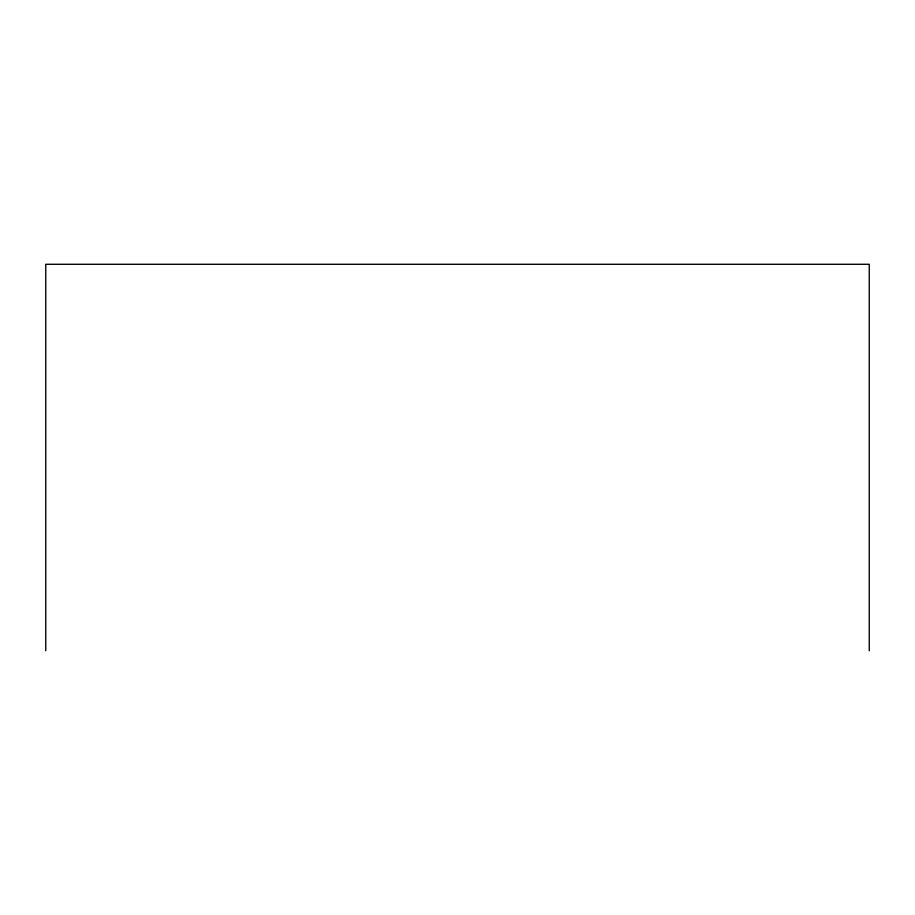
<?xml version="1.0" encoding="UTF-8"?>
<svg xmlns="http://www.w3.org/2000/svg" width="915" height="915" viewBox="0 0 915 915"><rect width="100%" height="100%" fill="white"/><g stroke="black" fill="none" stroke-linecap="round" stroke-linejoin="round"><path stroke-width="1.37" d="M869.25 650.714L869.25 264.286L45.75 264.286L45.75 650.714"/></g></svg>
